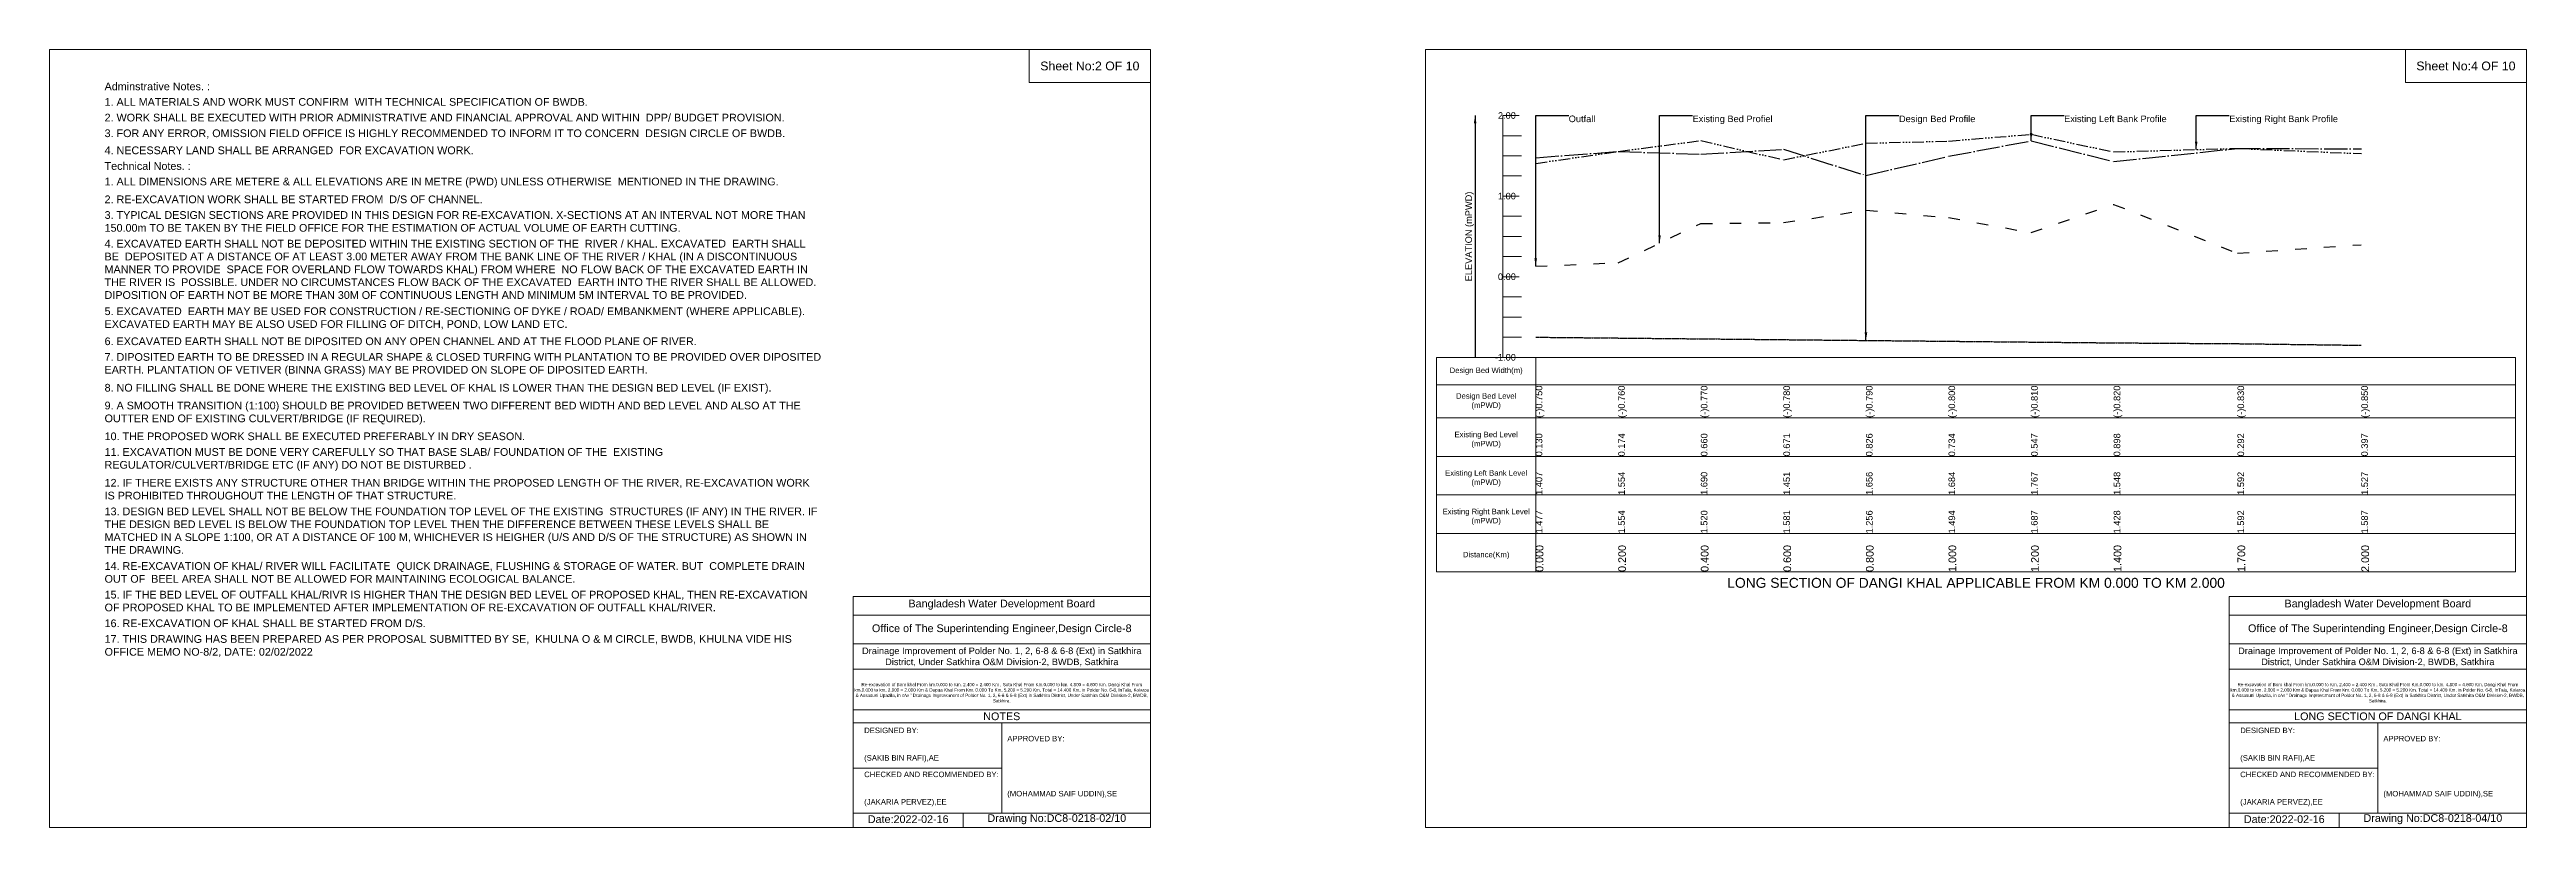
# Model space of a CAD drawing. Header units: inches. Extents: x 91000 to 408000, y -5656 to 0.
# Drawn here: x 250000 to 268000, y -5656 to 0 of the extents above; entities that cross this region are included whole.
import ezdxf

# ---------------------------------------------------------------- set-up
doc = ezdxf.new("R2010")
doc.units = ezdxf.units.IN
doc.header["$LTSCALE"] = 7
doc.header["$MEASUREMENT"] = 0
for name, pattern in [('ACAD_ISO03W100', [30, 12, -18]), ('ACAD_ISO04W100', [30, 24, -3, 0, -3]), ('ACAD_ISO14W100', [24, 12, -3, 0, -3, 0, -3, 0, -3]), ('CENTER', [2, 1.25, -0.25, 0.25, -0.25])]:
    doc.linetypes.add(name, pattern=pattern)
for name, color, linetype, lineweight in [('Cross Section Labels', 7, 'Continuous', 9), ('Design Bed Level Long Section', 7, 'CENTER', 25), ('Existing Bed Level for Long Section', 7, 'ACAD_ISO03W100', 25), ('Existing Left Bank of Long section', 7, 'ACAD_ISO04W100', 25), ('Existing Right Bank of Long Section', 7, 'ACAD_ISO14W100', 25), ('Long Section Border', 7, 'Continuous', 9), ('Long Section Labels', 7, 'Continuous', 9), ('Vscale for Long Section', 7, 'Continuous', 9)]:
    doc.layers.add(name, color=color, linetype=linetype, lineweight=lineweight)
doc.styles.get("Standard").update_dxf_attribs({"font": 'arial.ttf'})
doc.dimstyles.get("Standard").update_dxf_attribs({"dimtxt": 45, "dimasz": 58, "dimexe": 0.18, "dimexo": 0.0625, "dimgap": 0.09, "dimtad": 0, "dimtih": 1, "dimtoh": 1, "dimdec": 4, "dimzin": 0, "dimdsep": 46, "dimtxsty": 'Standard', "dimcen": 0.09, "dimadec": 0, "dimazin": 0, "dimtfac": 1, "dimtdec": 4, "dimtofl": 0, "dimtmove": 0, "dimatfit": 3, "dimfxl": 1, "dimtolj": 1, "dimtzin": 0, "dimarcsym": 0})

msp = doc.modelspace()

# ---------------------------------------------------------------- linework, layer by layer
at = {"layer": 'Cross Section Labels'}
for points in [[(250000, 0), (258000, 0), (258000, -5656), (250000, -5656)], [(257120, 0), (258000, 0), (258000, -240), (257120, -240)], [(260000, 0), (268000, 0), (268000, -5656), (260000, -5656)], [(267120, 0), (268000, 0), (268000, -240), (267120, -240)]]:
    msp.add_lwpolyline(points, close=True, dxfattribs=at)
for points in [[(255840, -5656), (255840, -3976), (258000, -3976)], [(255840, -4112), (258000, -4112)], [(265840, -5656), (265840, -3976), (268000, -3976)], [(265840, -4112), (268000, -4112)], [(255840, -4320), (258000, -4320)], [(265840, -4320), (268000, -4320)], [(255840, -4504), (258000, -4504)], [(265840, -4504), (268000, -4504)], [(255840, -4800), (258000, -4800)], [(265840, -4800), (268000, -4800)], [(255840, -4896), (258000, -4896)], [(256920, -4896), (256920, -5552)], [(265840, -4896), (268000, -4896)], [(266920, -4896), (266920, -5552)], [(255840, -5224), (256920, -5224)], [(265840, -5224), (266920, -5224)], [(255840, -5552), (258000, -5552)], [(256640, -5552), (256640, -5656)], [(265840, -5552), (268000, -5552)], [(266640, -5552), (266640, -5656)]]:
    msp.add_lwpolyline(points, dxfattribs=at)
at = {"layer": 'Design Bed Level Long Section'}
msp.add_lwpolyline([(260800, -2091.5), (261400, -2097.36), (262000, -2103.22), (262600, -2109.08), (263200, -2114.94), (263800, -2120.8), (264400, -2126.66), (265000, -2132.52), (265900, -2138.38), (266800, -2150.1)], dxfattribs=at)
at = {"layer": 'Existing Bed Level for Long Section'}
msp.add_lwpolyline([(260800, -1575.82), (261400, -1550.036), (262000, -1265.24), (262600, -1258.794), (263200, -1167.964), (263800, -1221.876), (264400, -1331.458), (265000, -1125.772), (265900, -1480.888), (266800, -1419.358)], dxfattribs=at)
at = {"layer": 'Existing Left Bank of Long section'}
msp.add_lwpolyline([(260800, -786.478), (261400, -741.356), (262000, -761.28), (262600, -725.534), (263200, -915.984), (263800, -776.516), (264400, -663.418), (265000, -815.192), (265900, -719.088), (266800, -722.018)], dxfattribs=at)
at = {"layer": 'Existing Right Bank of Long Section'}
msp.add_lwpolyline([(260800, -827.498), (261400, -741.356), (262000, -661.66), (262600, -801.714), (263200, -681.584), (263800, -665.176), (264400, -616.538), (265000, -744.872), (265900, -719.088), (266800, -757.178)], dxfattribs=at)
at = {"layer": 'Long Section Border'}
msp.add_lwpolyline([(260080, -2238), (267920, -2238), (267920, -3798), (260080, -3798)], close=True, dxfattribs=at)
for points in [[(260800, -2238), (260800, -3798)], [(260080, -2438), (267920, -2438)], [(260080, -2678), (267920, -2678)], [(260080, -2958), (267920, -2958)], [(260080, -3238), (267920, -3238)], [(260080, -3518), (267920, -3518)]]:
    msp.add_lwpolyline(points, dxfattribs=at)
at = {"layer": 'Vscale for Long Section'}
for points in [[(260560, -2238), (260560, -1652), (260560, -1066), (260560, -480)], [(260560, -480), (260680, -480)], [(260560, -626.5), (260696, -626.5)], [(260560, -773), (260696, -773)], [(260560, -919.5), (260696, -919.5)], [(260560, -1066), (260680, -1066)], [(260560, -1212.5), (260696, -1212.5)], [(260560, -1359), (260696, -1359)], [(260560, -1505.5), (260696, -1505.5)], [(260560, -1652), (260680, -1652)], [(260560, -1798.5), (260696, -1798.5)], [(260560, -1945), (260696, -1945)], [(260560, -2091.5), (260696, -2091.5)], [(260560, -2238), (260680, -2238)]]:
    msp.add_lwpolyline(points, dxfattribs=at)

# ---------------------------------------------------------------- texts
at = {"layer": 'Cross Section Labels', "attachment_point": 5}
for s, insert, char_height in [('Sheet No:2 OF 10', (257560, -120), 64), ('Sheet No:4 OF 10', (267560, -120), 64), ('Bangladesh Water Development Board', (256920, -4036), 56), ('Bangladesh Water Development Board', (266920, -4036), 56), ('Office of The Superintending Engineer,Design Circle-8', (256920, -4216), 56), ('Office of The Superintending Engineer,Design Circle-8', (266920, -4216), 56)]:
    msp.add_mtext(s, dxfattribs=dict(at, insert=insert, char_height=char_height))
at = {"layer": 'Cross Section Labels'}
for s, insert, char_height, width, attachment_point in [('Adminstrative Notes. :', (250400, -240), 56, 5200, 1), ('1. ALL MATERIALS AND WORK MUST CONFIRM  WITH TECHNICAL SPECIFICATION OF BWDB.', (250400, -352.91678), 56, 5200, 1), ('2. WORK SHALL BE EXECUTED WITH PRIOR ADMINISTRATIVE AND FINANCIAL APPROVAL AND WITHIN  DPP/ BUDGET PROVISION.', (250400, -466.86494), 56, 5200, 1), ('4. NECESSARY LAND SHALL BE ARRANGED  FOR EXCAVATION WORK. ', (250400, -704.88404), 56, 5200, 1), ('3. FOR ANY ERROR, OMISSION FIELD OFFICE IS HIGHLY RECOMMENDED TO INFORM IT TO CONCERN  DESIGN CIRCLE OF BWDB.', (250400, -580.8131), 56, 5200, 1), ('Technical Notes. :', (250400, -818.8322), 56, 5200, 1), ('2. RE-EXCAVATION WORK SHALL BE STARTED FROM  D/S OF CHANNEL.', (250400, -1061.206), 56, 5200, 1), ('1. ALL DIMENSIONS ARE METERE & ALL ELEVATIONS ARE IN METRE (PWD) UNLESS OTHERWISE  MENTIONED IN THE DRAWING.', (250400, -931.74898), 56, 5200, 1), ('3. TYPICAL DESIGN SECTIONS ARE PROVIDED IN THIS DESIGN FOR RE-EXCAVATION. X-SECTIONS AT AN INTERVAL NOT MORE THAN 150.00m TO BE TAKEN BY THE FIELD OFFICE FOR THE ESTIMATION OF ACTUAL VOLUME OF EARTH CUTTING.', (250400, -1175.15416), 56, 5200, 1), ('4. EXCAVATED EARTH SHALL NOT BE DEPOSITED WITHIN THE EXISTING SECTION OF THE  RIVER / KHAL. EXCAVATED  EARTH SHALL BE  DEPOSITED AT A DISTANCE OF AT LEAST 3.00 METER AWAY FROM THE BANK LINE OF THE RIVER / KHAL (IN A DISCONTINUOUS  MANNER TO PROVIDE  SPACE FOR OVERLAND FLOW TOWARDS KHAL) FROM WHERE  NO FLOW BACK OF THE EXCAVATED EARTH IN THE RIVER IS  POSSIBLE. UNDER NO CIRCUMSTANCES FLOW BACK OF THE EXCAVATED  EARTH INTO THE RIVER SHALL BE ALLOWED. DIPOSITION OF EARTH NOT BE MORE THAN 30M OF CONTINUOUS LENGTH AND MINIMUM 5M INTERVAL TO BE PROVIDED.', (250400, -1383.42883), 56, 5200, 1), ('5. EXCAVATED  EARTH MAY BE USED FOR CONSTRUCTION / RE-SECTIONING OF DYKE / ROAD/ EMBANKMENT (WHERE APPLICABLE). EXCAVATED EARTH MAY BE ALSO USED FOR FILLING OF DITCH, POND, LOW LAND ETC.', (250400, -1874.72124), 56, 5200, 1), ('6. EXCAVATED EARTH SHALL NOT BE DIPOSITED ON ANY OPEN CHANNEL AND AT THE FLOOD PLANE OF RIVER.', (250400, -2093.11869), 56, 5200, 1), ('7. DIPOSITED EARTH TO BE DRESSED IN A REGULAR SHAPE & CLOSED TURFING WITH PLANTATION TO BE PROVIDED OVER DIPOSITED EARTH. PLANTATION OF VETIVER (BINNA GRASS) MAY BE PROVIDED ON SLOPE OF DIPOSITED EARTH.^J', (250400, -2207.06685), 56, 5200, 1), ('8. NO FILLING SHALL BE DONE WHERE THE EXISTING BED LEVEL OF KHAL IS LOWER THAN THE DESIGN BED LEVEL (IF EXIST).', (250400, -2430.85039), 56, 5200, 1), ('9. A SMOOTH TRANSITION (1:100) SHOULD BE PROVIDED BETWEEN TWO DIFFERENT BED WIDTH AND BED LEVEL AND ALSO AT THE OUTTER END OF EXISTING CULVERT/BRIDGE (IF REQUIRED).', (250400, -2560.30741), 56, 5200, 1), ('10. THE PROPOSED WORK SHALL BE EXECUTED PREFERABLY IN DRY SEASON.', (250400, -2784.09095), 56, 5200, 1), ('11. EXCAVATION MUST BE DONE VERY CAREFULLY SO THAT BASE SLAB/ FOUNDATION OF THE  EXISTING REGULATOR/CULVERT/BRIDGE ETC (IF ANY) DO NOT BE DISTURBED .^J', (250400, -2898.03911), 56, 5200, 1), ('12. IF THERE EXISTS ANY STRUCTURE OTHER THAN BRIDGE WITHIN THE PROPOSED LENGTH OF THE RIVER, RE-EXCAVATION WORK IS PROHIBITED THROUGHOUT THE LENGTH OF THAT STRUCTURE.', (250400, -3121.82265), 56, 5200, 1), ('13. DESIGN BED LEVEL SHALL NOT BE BELOW THE FOUNDATION TOP LEVEL OF THE EXISTING  STRUCTURES (IF ANY) IN THE RIVER. IF THE DESIGN BED LEVEL IS BELOW THE FOUNDATION TOP LEVEL THEN THE DIFFERENCE BETWEEN THESE LEVELS SHALL BE MATCHED IN A SLOPE 1:100, OR AT A DISTANCE OF 100 M, WHICHEVER IS HEIGHER (U/S AND D/S OF THE STRUCTURE) AS SHOWN IN THE DRAWING.', (250400, -3330.09732), 56, 5200, 1), ('14. RE-EXCAVATION OF KHAL/ RIVER WILL FACILITATE  QUICK DRAINAGE, FLUSHING & STORAGE OF WATER. BUT  COMPLETE DRAIN OUT OF  BEEL AREA SHALL NOT BE ALLOWED FOR MAINTAINING ECOLOGICAL BALANCE.', (250400, -3726.98681), 56, 5200, 1), ('15. IF THE BED LEVEL OF OUTFALL KHAL/RIVR IS HIGHER THAN THE DESIGN BED LEVEL OF PROPOSED KHAL, THEN RE-EXCAVATION OF PROPOSED KHAL TO BE IMPLEMENTED AFTER IMPLEMENTATION OF RE-EXCAVATION OF OUTFALL KHAL/RIVER.', (250400, -3935.26148), 56, 5200, 1), ('17. THIS DRAWING HAS BEEN PREPARED AS PER PROPOSAL SUBMITTED BY SE,  KHULNA O & M CIRCLE, BWDB, KHULNA VIDE HIS OFFICE MEMO NO-8/2, DATE: 02/02/2022 ', (250400, -4257.48431), 56, 5200, 1), ('16. RE-EXCAVATION OF KHAL SHALL BE STARTED FROM D/S.', (250400, -4143.53615), 56, 5200, 1), ('Drainage Improvement of Polder No. 1, 2, 6-8 & 6-8 (Ext) in Satkhira District, Under Satkhira O&M Division-2, BWDB, Satkhira', (256920, -4416), 48, 2240, 5), ('Drainage Improvement of Polder No. 1, 2, 6-8 & 6-8 (Ext) in Satkhira District, Under Satkhira O&M Division-2, BWDB, Satkhira', (266920, -4416), 48, 2240, 5), ('Re-excavation of Boro khal From km.0.000 to Km. 2.400 = 2.400 Km , Soto Khal From Km.0.000 to km. 4.800 = 4.800 Km, Dangi Khal From km.0.000 to km. 2.000 = 2.000 Km & Dapua Khal From Km. 0.000 To Km. 5.200 = 5.200 Km. Total = 14.400 Km. in Polder No. 6-8, InTala, Kolaroa & Assasuni Upazila, in c/w “ Drainage Improvement of Polder No. 1, 2, 6-8 & 6-8 (Ext) in Satkhira District, Under Satkhira O&M Division-2, BWDB, Satkhira.', (256920, -4676), 23.56497918, 2160, 5), ('Re-excavation of Boro khal From km.0.000 to Km. 2.400 = 2.400 Km , Soto Khal From Km.0.000 to km. 4.800 = 4.800 Km, Dangi Khal From km.0.000 to km. 2.000 = 2.000 Km & Dapua Khal From Km. 0.000 To Km. 5.200 = 5.200 Km. Total = 14.400 Km. in Polder No. 6-8, InTala, Kolaroa & Assasuni Upazila, in c/w “ Drainage Improvement of Polder No. 1, 2, 6-8 & 6-8 (Ext) in Satkhira District, Under Satkhira O&M Division-2, BWDB, Satkhira.', (266920, -4676), 23.56497918, 2160, 5), ('NOTES', (256920, -4848), 56, 2240, 5), ('LONG SECTION OF DANGI KHAL', (266920, -4848), 56, 2240, 5), ('DESIGNED BY:^J^J^J(SAKIB BIN RAFI),AE', (255920, -5056), 40, 1120, 4), ('APPROVED BY:^J^J^J^J^J^J(MOHAMMAD SAIF UDDIN),SE', (256960, -5216), 40, 1120, 4), ('DESIGNED BY:^J^J^J(SAKIB BIN RAFI),AE', (265920, -5056), 40, 1120, 4), ('APPROVED BY:^J^J^J^J^J^J(MOHAMMAD SAIF UDDIN),SE', (266960, -5216), 40, 1120, 4), ('CHECKED AND RECOMMENDED BY:^J^J^J(JAKARIA PERVEZ),EE', (255920, -5376), 40, 1120, 4), ('CHECKED AND RECOMMENDED BY:^J^J^J(JAKARIA PERVEZ),EE', (265920, -5376), 40, 1120, 4), ('Date:2022-02-16', (256240, -5596), 56, 1120, 5), ('Drawing No:DC8-0218-02/10', (257320, -5596), 56, 1760, 5), ('Date:2022-02-16', (266240, -5596), 56, 1120, 5), ('Drawing No:DC8-0218-04/10', (267320, -5596), 56, 1760, 5)]:
    msp.add_mtext(s, dxfattribs=dict(at, insert=insert, char_height=char_height, width=width, attachment_point=attachment_point))
at = {"layer": 'Long Section Border', "attachment_point": 5}
for s, insert, char_height in [('Design Bed Width(m)', (260440, -2338), 40), ('Design Bed Level^J(mPWD)', (260440, -2558), 40), ('Existing Bed Level^J(mPWD)', (260440, -2838), 40), ('Existing Left Bank Level^J(mPWD)', (260440, -3118), 40), ('Existing Right Bank Level^J(mPWD)', (260440, -3398), 40), ('Distance(Km)', (260440, -3678), 40), ('LONG SECTION OF DANGI KHAL APPLICABLE FROM KM 0.000 TO KM 2.000', (264000, -3878), 72)]:
    msp.add_mtext(s, dxfattribs=dict(at, insert=insert, char_height=char_height))
at = {"layer": 'Long Section Labels', "char_height": 48, "attachment_point": 1}
for s, insert in [('Outfall', (261040, -480)), ('Existing Bed Profiel', (261939.9991, -480)), ('Design Bed Profile', (263440, -480)), ('Existing Left Bank Profile', (264639.99842, -480)), ('Existing Right Bank Profile', (265839.99853, -480))]:
    msp.add_mtext(s, dxfattribs=dict(at, insert=insert))
at = {"layer": 'Vscale for Long Section', "char_height": 48, "attachment_point": 6}
for s, insert in [('2.00', (260656, -480)), ('1.00', (260656, -1066)), ('0.00', (260656, -1652)), ('-1.00', (260656, -2238))]:
    msp.add_mtext(s, dxfattribs=dict(at, insert=insert))
at = {"layer": 'Vscale for Long Section', "rotation": 90}
for s, insert, char_height, attachment_point in [('ELEVATION (mPWD)', (260320, -1359), 48, 5), ('(-)0.750', (260800, -2678), 48, 1), ('(-)0.760', (261400, -2678), 48, 1), ('(-)0.770', (262000, -2678), 48, 1), ('(-)0.780', (262600, -2678), 48, 1), ('(-)0.790', (263200, -2678), 48, 1), ('(-)0.800', (263800, -2678), 48, 1), ('(-)0.810', (264400, -2678), 48, 1), ('(-)0.820', (265000, -2678), 48, 1), ('(-)0.830', (265900, -2678), 48, 1), ('(-)0.850', (266800, -2678), 48, 1), ('0.130', (260800, -2958), 48, 1), ('0.174', (261400, -2958), 48, 1), ('0.660', (262000, -2958), 48, 1), ('0.671', (262600, -2958), 48, 1), ('0.826', (263200, -2958), 48, 1), ('0.734', (263800, -2958), 48, 1), ('0.547', (264400, -2958), 48, 1), ('0.898', (265000, -2958), 48, 1), ('0.292', (265900, -2958), 48, 1), ('0.397', (266800, -2958), 48, 1), ('1.407', (260800, -3238), 48, 1), ('1.554', (261400, -3238), 48, 1), ('1.690', (262000, -3238), 48, 1), ('1.451', (262600, -3238), 48, 1), ('1.656', (263200, -3238), 48, 1), ('1.684', (263800, -3238), 48, 1), ('1.767', (264400, -3238), 48, 1), ('1.548', (265000, -3238), 48, 1), ('1.592', (265900, -3238), 48, 1), ('1.527', (266800, -3238), 48, 1), ('1.477', (260800, -3518), 48, 1), ('1.554', (261400, -3518), 48, 1), ('1.520', (262000, -3518), 48, 1), ('1.581', (262600, -3518), 48, 1), ('1.256', (263200, -3518), 48, 1), ('1.494', (263800, -3518), 48, 1), ('1.687', (264400, -3518), 48, 1), ('1.428', (265000, -3518), 48, 1), ('1.592', (265900, -3518), 48, 1), ('1.587', (266800, -3518), 48, 1), ('0.000', (260800, -3798), 56, 1), ('0.200', (261400, -3798), 56, 1), ('0.400', (262000, -3798), 56, 1), ('0.600', (262600, -3798), 56, 1), ('0.800', (263200, -3798), 56, 1), ('1.000', (263800, -3798), 56, 1), ('1.200', (264400, -3798), 56, 1), ('1.400', (265000, -3798), 56, 1), ('1.700', (265900, -3798), 56, 1), ('2.000', (266800, -3798), 56, 1)]:
    msp.add_mtext(s, dxfattribs=dict(at, insert=insert, char_height=char_height, attachment_point=attachment_point))

# ---------------------------------------------------------------- leaders
at = {"layer": 'Long Section Labels', "annotation_type": 0, "has_hookline": 1, "hookline_direction": 0}
for points, text_width in [([(260800, -1575.82), (260800, -480), (261039.91, -480)], 185.84447), ([(261699.9991, -1407.63843), (261699.9991, -480), (261939.9091, -480)], 571.4161), ([(263200, -2114.94), (263200, -480), (263439.91, -480)], 547.4161), ([(264399.99842, -663.4183), (264399.99842, -480), (264639.90842, -480)], 737.35334), ([(265599.99853, -727.68271), (265599.99853, -480), (265839.90853, -480)], 782.04638)]:
    msp.add_leader(points, dimstyle='Standard', override={"dimasz": 57.6}, dxfattribs=dict(at, text_width=text_width))
at = {"layer": 'Vscale for Long Section'}
msp.add_leader([(260360, -480), (260360, -2238)], dimstyle='Standard', override={"dimasz": 57.6}, dxfattribs=at)

doc.saveas('drawing.dxf')
